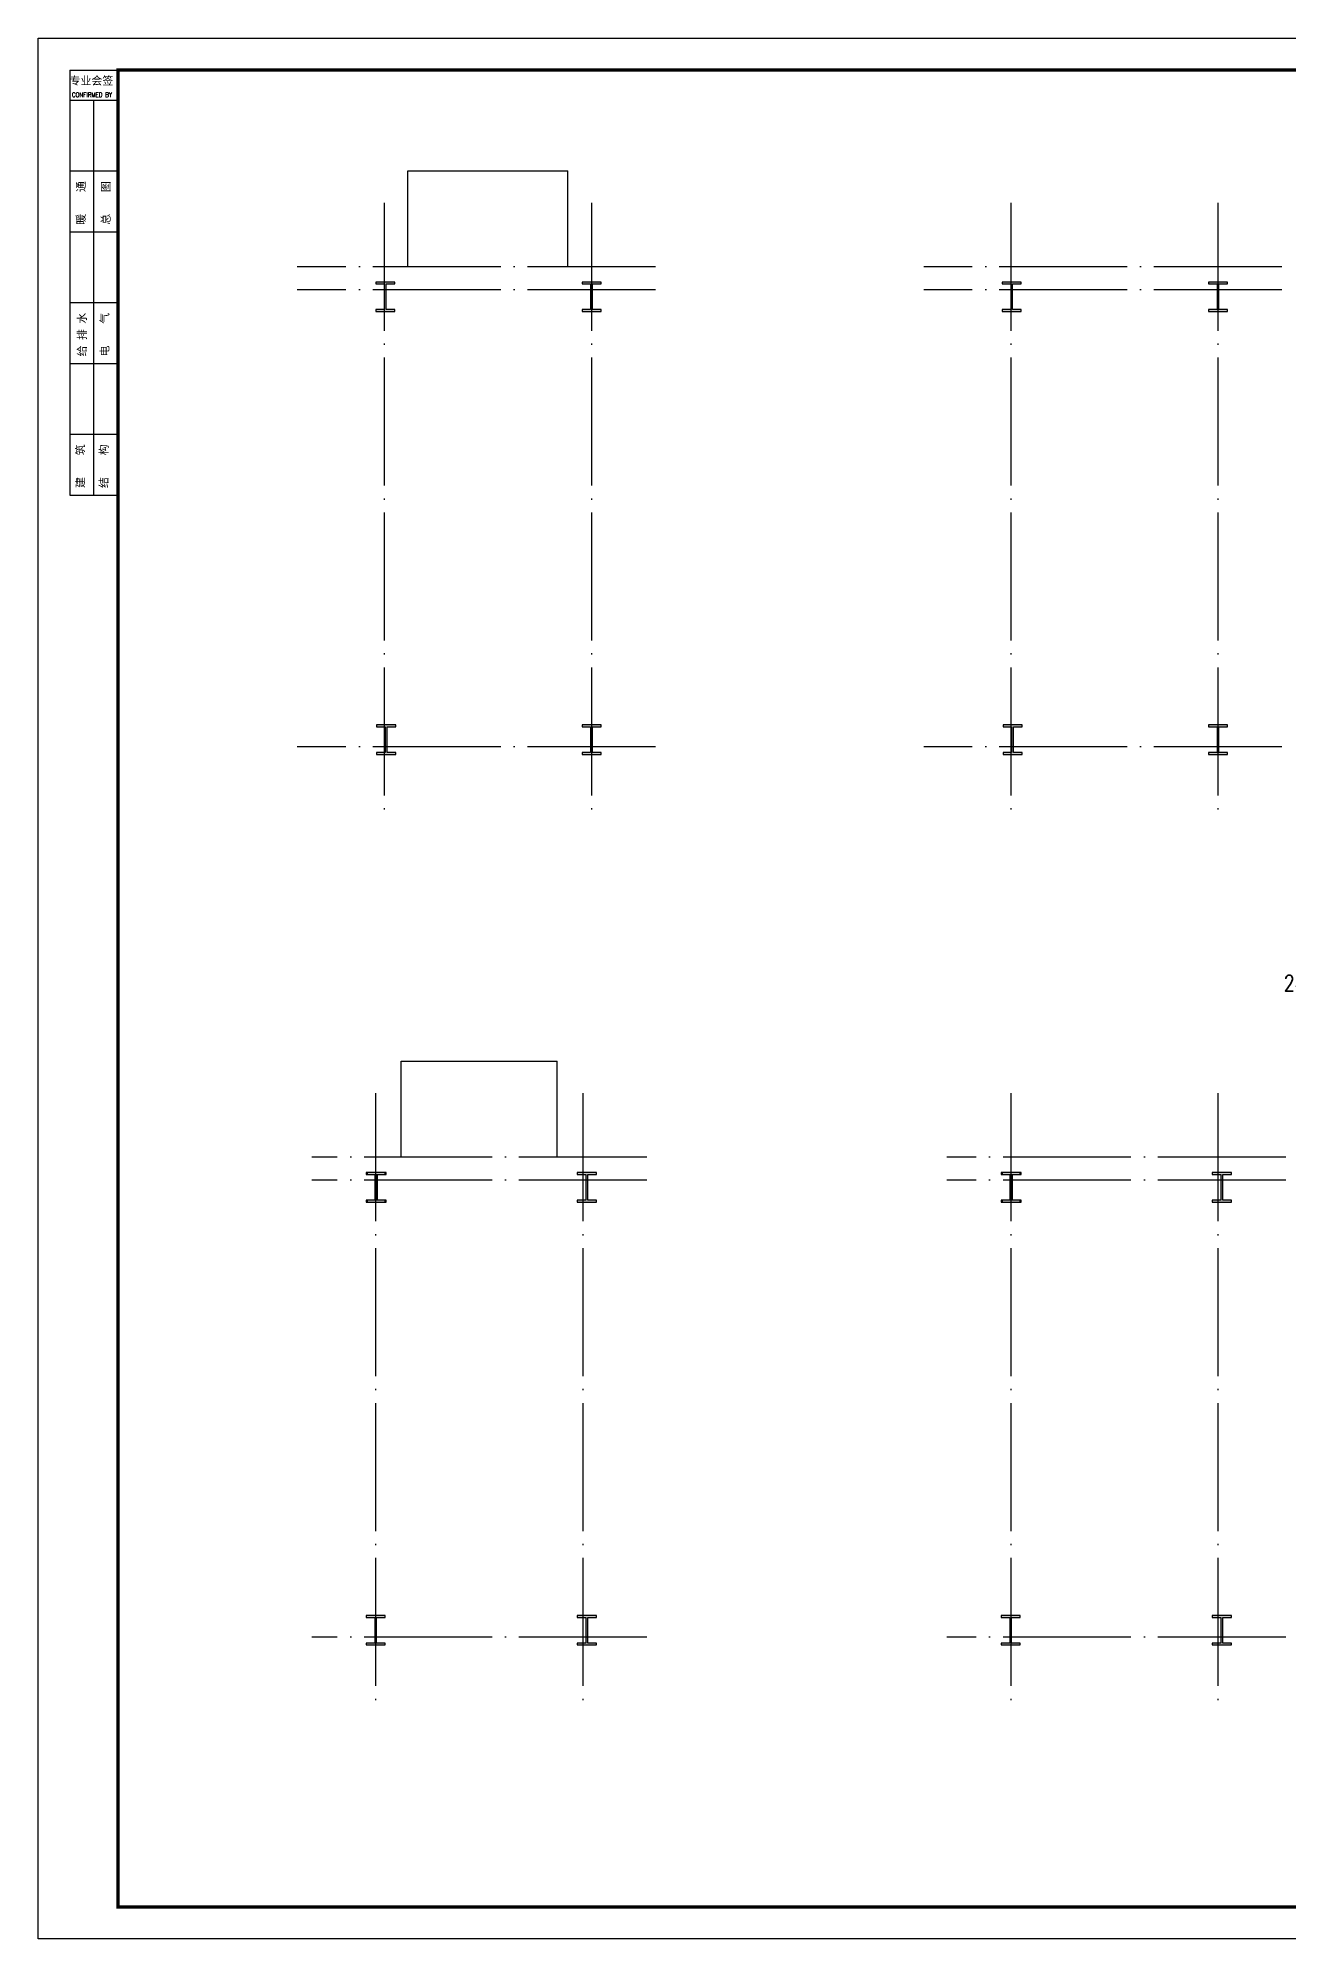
# Model space of a CAD drawing. Extents: x -248860 to 1018944, y -1060852 to 188626.
# Drawn here: x 976894 to 996434, y 158926 to 188626 of the extents above; entities that cross this region are included whole.
import ezdxf

# ---------------------------------------------------------------- set-up
doc = ezdxf.new("R2010")
doc.units = 0
doc.header["$LTSCALE"] = 1000
doc.header["$MEASUREMENT"] = 0
doc.linetypes.add('DOTE', pattern=[2.42, 2, -0.2, 0.02, -0.2])
doc.layers.get('0').update_dxf_attribs({"linetype": 'CONTINUOUS'})
for name, color, linetype in [('DOTE', 253, 'DOTE'), ('PUB_TEXT', 7, 'CONTINUOUS'), ('PUB_TITLE', 4, 'CONTINUOUS'), ('勒脚', 50, 'CONTINUOUS'), ('图框', 4, 'CONTINUOUS'), ('立面图', 40, 'CONTINUOUS')]:
    doc.layers.add(name, color=color, linetype=linetype)
doc.styles.add('HZTXT', font='txt.shx', dxfattribs={"width": 0.8, "bigfont": 'hztxt.shx'})
doc.styles.add('iIcon2', font='')
doc.styles.add('MIMI-TKWZ', font='romanc.shx', dxfattribs={"width": 0.75, "oblique": 15, "bigfont": 'bigfont.shx'})
doc.styles.get('iIcon2').set_extended_font_data('SimSun')

# ---------------------------------------------------------------- blocks, each defined once
blk = doc.blocks.new('钢柱')
blk.add_hatch(color=256).paths.add_polyline_path([(4275, 9436), (4140, 9436), (4140, 9466), (4440, 9466), (4440, 9436), (4305, 9436), (4305, 9036), (4440, 9036), (4440, 9006), (4140, 9006), (4140, 9036), (4275, 9036)])
blk.add_lwpolyline([(4275, 9436), (4140, 9436), (4140, 9466), (4440, 9466), (4440, 9436), (4305, 9436), (4305, 9036), (4440, 9036), (4440, 9006), (4140, 9006), (4140, 9036), (4275, 9036), (4275, 9436), (4140, 9436)])

msp = doc.modelspace()

# ---------------------------------------------------------------- linework, layer by layer
at = {"layer": 'DOTE', "linetype": 'DOTE'}
for p, q in [((982307.9, 186053), (982307.9, 176553)), ((985547.9, 186053), (985547.9, 176553)), ((992099.2, 186053), (992099.2, 176553)), ((995339.2, 186053), (995339.2, 176553)), ((986547.9, 185053), (980947.9, 185053)), ((996339.2, 185053), (990739.2, 185053)), ((986547.9, 184693), (980947.9, 184693)), ((996339.2, 184693), (990739.2, 184693)), ((986547.9, 177553), (980947.9, 177553)), ((996339.2, 177553), (990739.2, 177553)), ((982172.5, 172139.1), (982172.5, 162639.1)), ((985412.5, 172139.1), (985412.5, 162639.1)), ((992099.2, 172139.1), (992099.2, 162639.1)), ((995339.2, 172139.1), (995339.2, 162639.1)), ((986412.5, 171139.1), (981172.5, 171139.1)), ((996399.2, 171139.1), (991099.2, 171139.1)), ((986412.5, 170779.1), (981172.5, 170779.1)), ((996399.2, 170779.1), (991099.2, 170779.1)), ((986412.5, 163639.1), (981172.5, 163639.1)), ((996399.2, 163639.1), (991099.2, 163639.1))]:
    msp.add_line(p, q, dxfattribs=at)
at = {"layer": 'PUB_TITLE'}
msp.add_lwpolyline([(976894.5, 158926.1), (976894.5, 188626.1), (1018944.5, 188626.1), (1018944.5, 158926.1)], close=True, dxfattribs=at)
at = {"layer": 'PUB_TITLE', "const_width": 50}
msp.add_lwpolyline([(978144.5, 159426.1), (1018444.5, 159426.1), (1018444.5, 188126.1), (978144.5, 188126.1)], close=True, dxfattribs=at)
at = {"layer": '勒脚'}
for p, q in [((982677.9, 185053), (982677.9, 186553)), ((985177.9, 185053), (985177.9, 186553)), ((982572.5, 171139.1), (982572.5, 172639.1)), ((982572.5, 172639.1), (985012.5, 172639.1)), ((985012.5, 171139.1), (985012.5, 172639.1))]:
    msp.add_line(p, q, dxfattribs=at)
at = {"layer": '图框'}
for p, q in [((977394.5, 188126.1), (978144.5, 188126.1)), ((977394.5, 188126.1), (977394.5, 181484.3)), ((977394.5, 187653.4), (978144.5, 187653.4)), ((977394.5, 186550.2), (978144.5, 186550.2)), ((977394.5, 185597.1), (978144.5, 185597.1)), ((977394.5, 184493.9), (978144.5, 184493.9)), ((977394.5, 183540.7), (978144.5, 183540.7)), ((977394.5, 182437.5), (978144.5, 182437.5)), ((977394.5, 181484.3), (978144.5, 181484.3))]:
    msp.add_line(p, q, dxfattribs=at)
msp.add_lwpolyline([(977769.5, 181484.3), (977769.5, 187653.4)], dxfattribs=at)
at = {"layer": '立面图'}
msp.add_line((982677.9, 186553), (985177.9, 186553), dxfattribs=at)

# ---------------------------------------------------------------- block references
at = {"xscale": -1, "rotation": 180}
for p in [(978033.2, 193819.3), (981258.2, 193819.3), (987824.5, 193819.3), (991049.5, 193819.3), (978048.2, 186899.3), (981258.2, 186899.3), (987839.5, 186899.3), (991049.5, 186899.3), (977882.8, 179905.4), (977897.8, 179905.4), (981182.8, 179905.4), (987809.5, 179905.4), (987824.5, 179905.4), (991109.5, 179905.4), (977882.8, 172985.4), (981182.8, 172985.4), (987809.5, 172985.4), (991109.5, 172985.4)]:
    msp.add_blockref('钢柱', p, dxfattribs=at)

# ---------------------------------------------------------------- texts
at = {"layer": 'PUB_TEXT', "style": 'HZTXT', "width": 0.8}
msp.add_text('2、楼梯水平段栏杆长度大于500mm时，栏杆高1050mm；', height=250, dxfattribs=at).set_placement((996367.8, 173736))
at = {"layer": '图框', "style": 'iIcon2'}
msp.add_text('专业会签', height=125, dxfattribs=at).set_placement((977388.9, 187897))
at = {"layer": '图框', "style": 'MIMI-TKWZ', "width": 0.75}
msp.add_text('CONFIRMED BY', height=72.5, dxfattribs=at).set_placement((977424.2, 187704.3))
at = {"layer": '图框', "style": 'iIcon2'}
for s, p in [('暖    通', (977629, 185708.3)), ('总    图', (978017.8, 185708.3)), ('给 排 水', (977645.7, 183651.9)), ('电    气', (977999.2, 183651.9)), ('建    筑', (977620, 181595.5)), ('结    构', (977985.4, 181595.5))]:
    msp.add_text(s, height=125, rotation=90, dxfattribs=at).set_placement(p)

doc.saveas('drawing.dxf')
